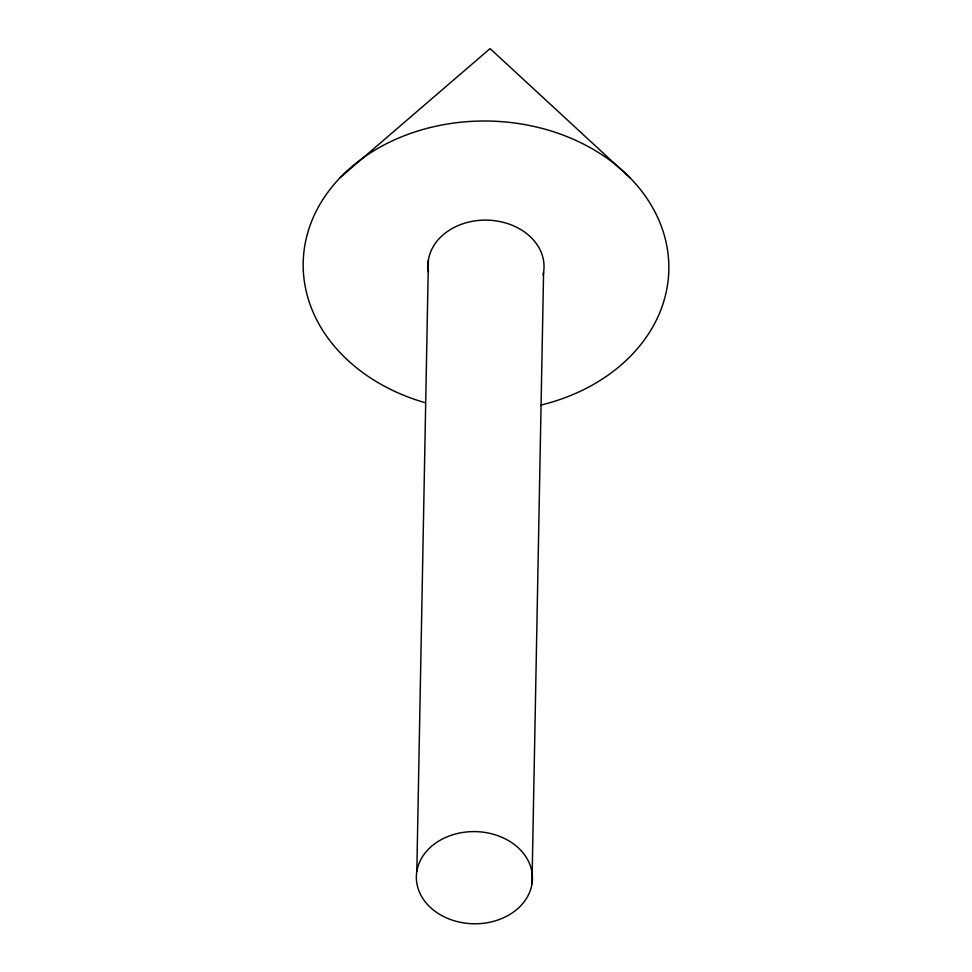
<?xml version="1.0" encoding="UTF-8"?>
<svg xmlns="http://www.w3.org/2000/svg" width="972" height="972" viewBox="0 0 972 972"><rect width="100%" height="100%" fill="white"/><g stroke="black" fill="none" stroke-linecap="round" stroke-linejoin="round"><path stroke-width="1.46" d="M416.818 871.519L428.409 260.046M531.988 883.84A58.041 46.085 1.1 0 0 451.895 835.045A58.041 46.085 1.1 0 0 439.332 914.166A58.041 46.085 1.1 0 0 531.988 883.84L543.591 272.367M340.322 177.451L490.07 48.612L630.415 178.18M425.335 402.748A182.845 145.18 1.1 0 1 340.139 177.645A182.845 145.18 1.1 0 1 635.372 183.526A182.845 145.18 1.1 0 1 541.015 405.057M428.494 272.075A58.041 46.085 1.1 0 1 487.349 220.134A58.041 46.085 1.1 0 1 543.069 275.003"/></g></svg>
